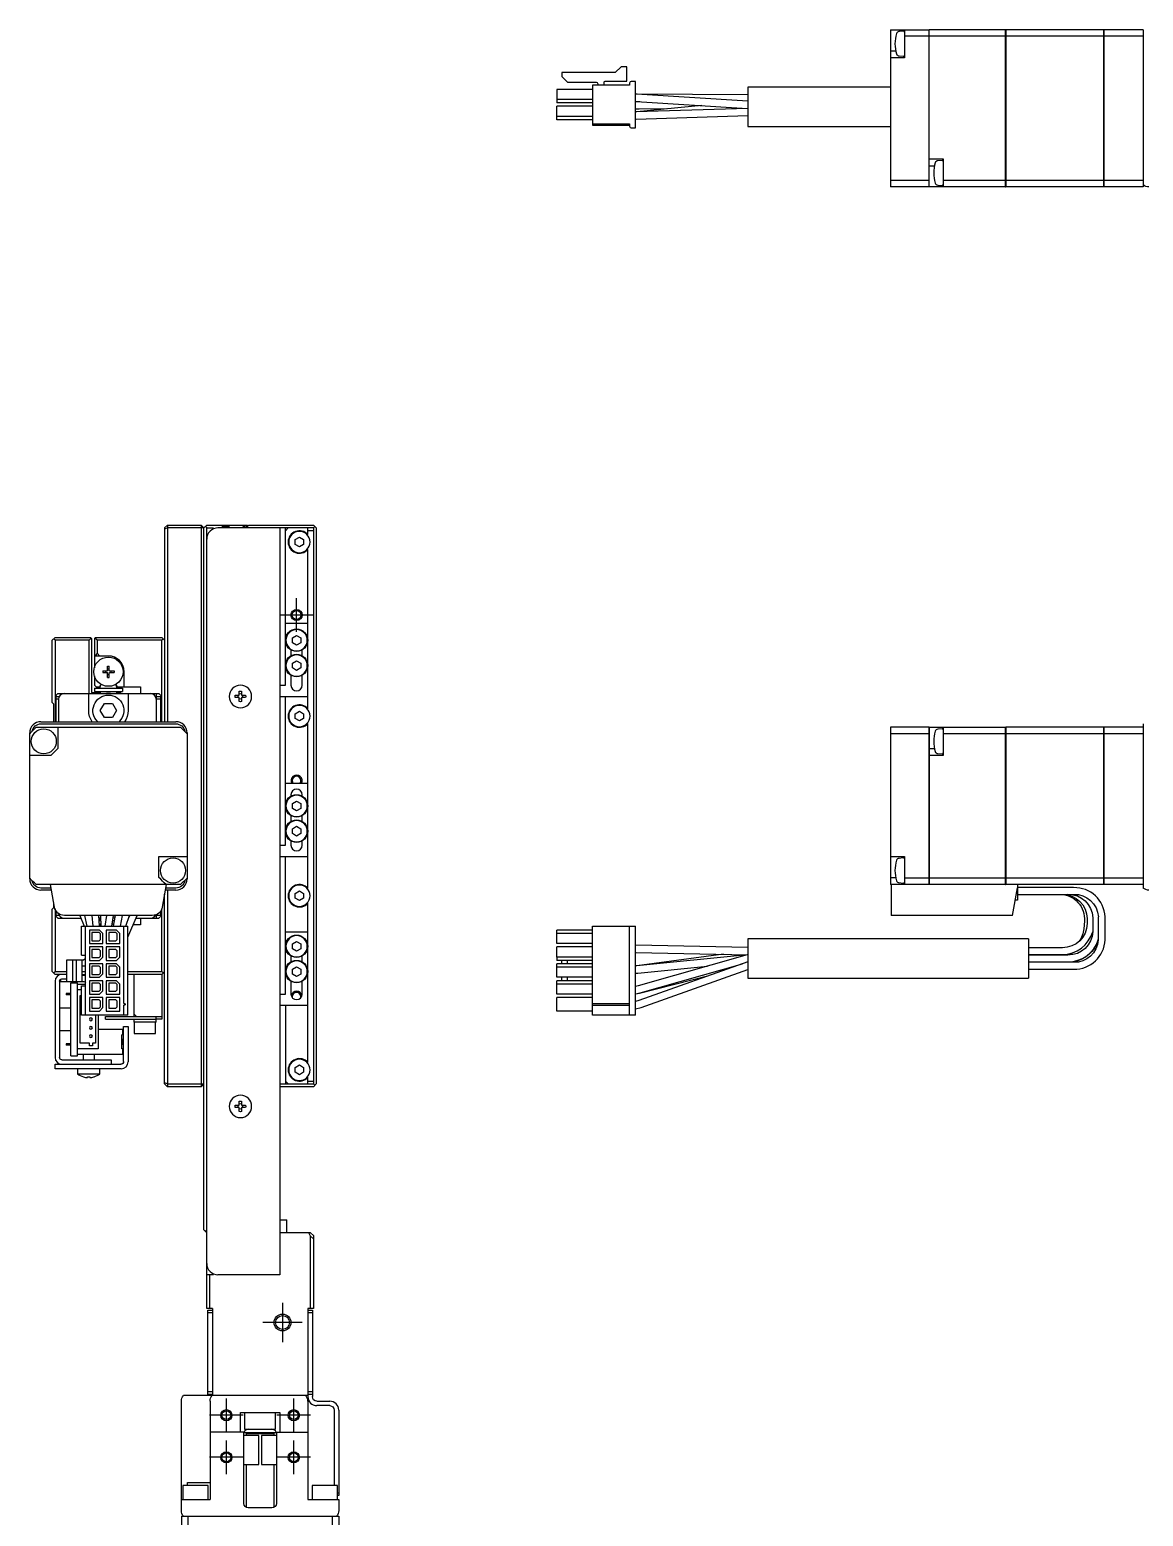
# Model space of a CAD drawing. Extents: x 0 to 784, y -8 to 463.
# Drawn here: x 0 to 198.2, y 198.2 to 462.9 of the extents above; entities that cross this region are included whole.
import ezdxf

# ---------------------------------------------------------------- set-up
doc = ezdxf.new("R2010")
doc.units = 0
doc.header["$LTSCALE"] = 0.5
doc.linetypes.add('CENTER', pattern=[50.8, 31.75, -6.35, 6.35, -6.35])
for name, color, linetype in [('MSM_CENTER', 1, 'CENTER'), ('MSM_CONTINUOUS', 7, 'CONTINUOUS'), ('MSM_NARROW', 5, 'CONTINUOUS')]:
    doc.layers.add(name, color=color, linetype=linetype)

msp = doc.modelspace()

# ---------------------------------------------------------------- linework, layer by layer
at = {"layer": 'MSM_CENTER'}
for p, q in [((47.5, 355.7), (47.5, 361.7)), ((50.5, 358.7), (44.5, 358.7)), ((45, 236.2), (45, 229.2)), ((48.5, 232.7), (41.5, 232.7)), ((35, 213.2), (35, 219.2)), ((47, 213.2), (47, 219.2)), ((38, 216.2), (32, 216.2)), ((50, 216.2), (44, 216.2)), ((35, 205.7), (35, 211.7)), ((47, 205.7), (47, 211.7)), ((38, 208.7), (32, 208.7)), ((50, 208.7), (44, 208.7))]:
    msp.add_line(p, q, dxfattribs=at)
at = {"layer": 'MSM_CONTINUOUS'}
for p, q in [((153.2, 462.93), (153.2, 434.93)), ((153.2, 462.93), (160.09, 462.93)), ((155.49, 462.66), (154.72, 462.59)), ((155.7, 462.93), (155.7, 457.93)), ((160.09, 461.78), (155.7, 461.78)), ((160.09, 434.93), (160.09, 462.93)), ((160.1, 462.92), (160.09, 462.92)), ((160.1, 461.77), (160.09, 461.77)), ((173.7, 462.93), (160.1, 462.93)), ((160.1, 434.93), (160.1, 462.93)), ((173.7, 461.78), (160.1, 461.78)), ((173.7, 434.93), (173.7, 462.93)), ((173.7, 462.92), (173.71, 462.92)), ((173.7, 461.77), (173.71, 461.77)), ((173.71, 462.93), (173.71, 434.93)), ((191.2, 462.93), (173.71, 462.93)), ((191.2, 461.78), (173.71, 461.78)), ((191.2, 434.93), (191.2, 462.93)), ((191.2, 462.92), (191.21, 462.92)), ((191.2, 461.77), (191.21, 461.77)), ((191.21, 462.93), (191.21, 434.93)), ((198.2, 462.93), (191.21, 462.93)), ((198.2, 461.78), (191.21, 461.78)), ((198.2, 462.93), (198.2, 434.93)), ((153.2, 459.18), (154.14, 459.18)), ((154.72, 458.27), (155.49, 458.2)), ((105.25, 456.31), (104.23, 455.29)), ((106.25, 456.31), (105.25, 456.31)), ((106.25, 453.78), (106.25, 456.31)), ((155.7, 457.93), (153.2, 457.93)), ((94.69, 455.29), (94.69, 454.59)), ((104.23, 455.29), (94.69, 455.29)), ((94.69, 454.59), (95.69, 453.59)), ((95.69, 453.59), (100.82, 453.59)), ((106.78, 453.03), (100.15, 453.03)), ((100.15, 453.03), (100.15, 445.92)), ((101.1, 453.31), (101.1, 453.03)), ((102.25, 453.03), (102.25, 453.63)), ((102.4, 453.78), (106.25, 453.78)), ((106.78, 453.44), (106.78, 453.03)), ((107.8, 453.74), (107.08, 453.74)), ((107.8, 445.46), (107.8, 453.74)), ((127.8, 452.7), (127.8, 445.7)), ((153.2, 452.7), (127.8, 452.7)), ((93.8, 452.3), (93.8, 449.9)), ((100.15, 452.3), (93.8, 452.3)), ((100.15, 450.5), (93.8, 450.5)), ((108.13, 451.48), (107.8, 451.48)), ((108, 451.47), (107.8, 451.48)), ((107.8, 450.18), (107.92, 450.17)), ((107.8, 450.17), (108.58, 450.13)), ((107.92, 450.17), (127.78, 448.93)), ((127.8, 450.23), (108, 451.47)), ((127.8, 451.33), (108.13, 451.48)), ((100.15, 449.9), (93.8, 449.9)), ((100.15, 449.3), (93.8, 449.3)), ((93.8, 446.9), (93.8, 449.3)), ((100.15, 447.5), (93.8, 447.5)), ((108.47, 448.79), (107.8, 448.78)), ((108.08, 448.31), (107.8, 448.29)), ((107.87, 448.29), (107.8, 448.28)), ((127.8, 448.93), (107.87, 448.29)), ((107.92, 446.99), (127.8, 447.63)), ((119.65, 449.44), (108.08, 448.31)), ((113.32, 448.82), (108.47, 448.79)), ((100.15, 446.9), (93.8, 446.9)), ((100.15, 446.17), (106.78, 446.17)), ((100.15, 445.92), (106.78, 445.92)), ((106.78, 446.17), (106.78, 445.76)), ((107.08, 445.46), (107.8, 445.46)), ((107.8, 446.98), (107.92, 446.99)), ((127.8, 445.7), (153.2, 445.7)), ((160.1, 439.93), (162.6, 439.93)), ((162.38, 439.66), (161.61, 439.59)), ((162.6, 439.93), (162.6, 434.93)), ((160.1, 438.68), (161.03, 438.68)), ((160.09, 436.09), (153.2, 436.09)), ((160.09, 434.93), (153.2, 434.93)), ((160.1, 436.1), (160.09, 436.1)), ((160.1, 434.94), (160.09, 434.94)), ((173.7, 434.93), (160.1, 434.93)), ((161.61, 435.27), (162.38, 435.2)), ((173.7, 436.09), (162.6, 436.09)), ((173.7, 436.1), (173.71, 436.1)), ((173.7, 434.94), (173.71, 434.94)), ((191.2, 436.09), (173.71, 436.09)), ((191.2, 434.93), (173.71, 434.93)), ((191.2, 436.1), (191.21, 436.1)), ((191.2, 434.94), (191.21, 434.94)), ((198.2, 436.09), (191.21, 436.09)), ((198.2, 434.93), (191.21, 434.93)), ((24.5, 374.7), (24, 374.2)), ((24.5, 374.2), (24, 373.99)), ((24, 374.2), (24, 339.7)), ((24.5, 374.7), (24.5, 339.7)), ((24.5, 374.7), (30.5, 374.7)), ((31, 374.2), (24.5, 374.2)), ((30.5, 374.7), (30.5, 274.7)), ((30.5, 374.7), (31, 374.2)), ((31.5, 374.7), (31, 374.2)), ((31, 249.2), (31, 374.2)), ((31.5, 374.2), (31.25, 374.45)), ((31.5, 374.7), (38.7, 374.7)), ((31.5, 235.2), (31.5, 374.2)), ((31.5, 374.2), (32.7, 374.2)), ((50.5, 374.2), (33.5, 374.2)), ((34.3, 374.2), (34.3, 374.5)), ((34.3, 374.5), (35.5, 374.5)), ((35.5, 374.2), (35.5, 374.5)), ((38, 374.4), (37.8, 374.2)), ((38, 374.7), (38, 374.2)), ((38.2, 374.2), (38.2, 374.7)), ((38.4, 374.3), (38.4, 374.2)), ((38.5, 374.2), (39, 374.7)), ((38.7, 374.2), (38.6, 374.3)), ((38.7, 374.7), (38.8, 374.6)), ((38.7, 374.6), (38.9, 374.6)), ((39, 374.7), (50.5, 374.7)), ((44.5, 374.2), (44.5, 241.2)), ((45.5, 346.2), (45.5, 374.2)), ((45.5, 373.7), (46, 374.2)), ((49.5, 373.02), (49.5, 374.2)), ((50.5, 373.7), (49.5, 373.7)), ((50.5, 374.7), (51, 374.2)), ((50.75, 374.45), (50.5, 374.2)), ((50.5, 374.2), (50.5, 275.2)), ((51, 374.2), (51, 275.2)), ((47.25, 372.13), (48, 372.57)), ((47.25, 371.27), (47.25, 372.13)), ((48, 370.83), (47.25, 371.27)), ((48, 372.57), (48.75, 372.13)), ((48.75, 371.27), (48, 370.83)), ((48.75, 372.13), (48.75, 371.27)), ((49.5, 342.02), (49.5, 370.38)), ((49.5, 357.2), (45.5, 357.2)), ((46.75, 354.63), (47.5, 355.07)), ((47.5, 355.07), (48.25, 354.63)), ((4, 354.2), (4.5, 354.7)), ((4, 343.1), (4, 354.2)), ((4.5, 354.2), (4.25, 354.45)), ((4.5, 354.7), (10.8, 354.7)), ((4.5, 354.2), (4.5, 339.7)), ((10.6, 354.2), (4.5, 354.2)), ((10.6, 354.2), (10.95, 354.55)), ((10.6, 344.7), (10.6, 354.2)), ((10.8, 354.7), (10.95, 354.55)), ((10.95, 354.55), (11, 354.5)), ((11, 354.5), (11, 344.9)), ((11.6, 354.6), (11.5, 354.5)), ((11.5, 354.5), (11.5, 349.31)), ((11.6, 354.6), (11.7, 354.7)), ((12, 354.2), (11.6, 354.6)), ((11.7, 354.7), (23.5, 354.7)), ((12, 354.2), (12, 351.9)), ((23.5, 354.2), (12, 354.2)), ((23.5, 354.7), (24, 354.2)), ((23.75, 354.45), (23.5, 354.2)), ((23.5, 339.7), (23.5, 354.2)), ((46.5, 352.47), (46.5, 351.43)), ((46.75, 353.77), (46.75, 354.63)), ((47.5, 353.33), (46.75, 353.77)), ((48.25, 353.77), (47.5, 353.33)), ((48.25, 354.63), (48.25, 353.77)), ((48.5, 351.43), (48.5, 352.47)), ((14, 351.4), (11.5, 351.4)), ((12, 351.9), (11.65, 351.4)), ((12.5, 351.4), (12, 351.9)), ((13.86, 349.6), (14.15, 349.6)), ((13.86, 348.8), (13.86, 349.6)), ((14.15, 348.8), (14.15, 349.6)), ((46.75, 350.13), (47.5, 350.57)), ((46.75, 349.27), (46.75, 350.13)), ((47.5, 350.57), (48.25, 350.13)), ((48.25, 350.13), (48.25, 349.27)), ((11.5, 347.89), (11.5, 346.2)), ((13, 348.74), (13.8, 348.74)), ((13, 348.74), (13, 348.45)), ((13, 348.45), (13.8, 348.45)), ((13.53, 348.45), (13.53, 348.74)), ((14.15, 349.07), (13.86, 349.07)), ((13.86, 347.6), (13.86, 348.39)), ((13.86, 348.13), (14.15, 348.13)), ((13.86, 347.6), (14.15, 347.6)), ((14.15, 347.6), (14.15, 348.39)), ((14.21, 348.74), (15, 348.74)), ((14.21, 348.45), (15, 348.45)), ((14.47, 348.45), (14.47, 348.74)), ((15, 348.74), (15, 348.45)), ((16.8, 345.9), (16.8, 348.6)), ((46.5, 347.97), (46.5, 346.2)), ((47.5, 348.83), (46.75, 349.27)), ((48.25, 349.27), (47.5, 348.83)), ((48.5, 346.2), (48.5, 347.97)), ((5, 344.7), (4.5, 344.2)), ((4.7, 344.2), (5.23, 344.2)), ((4.7, 339.7), (4.7, 344.2)), ((5, 344.7), (23, 344.7)), ((5.5, 344.7), (5.5, 344.5)), ((10.5, 341.7), (10.5, 344.7)), ((11, 344.9), (12.46, 344.9)), ((11.1, 344.9), (11.1, 344.7)), ((11.5, 346.2), (11.8, 345.9)), ((11.5, 345.7), (11.5, 345.1)), ((11.5, 345.7), (16.5, 345.7)), ((11.5, 345.1), (16.5, 345.1)), ((11.8, 345.9), (12.46, 345.9)), ((12.46, 345.9), (12.54, 346.04)), ((12.46, 344.9), (12.57, 344.7)), ((15.33, 346.28), (15.54, 345.9)), ((15.46, 344.76), (15.54, 344.9)), ((15.54, 345.9), (19.7, 345.9)), ((16, 344.9), (15.54, 344.9)), ((16, 344.7), (16, 344.9)), ((16.2, 344.7), (16, 344.9)), ((16.5, 345.7), (16.5, 345.1)), ((17.5, 344.7), (17.5, 341.7)), ((19.7, 345.9), (19.7, 344.7)), ((22.5, 344.7), (22.5, 343.7)), ((22.5, 344.2), (23.3, 344.2)), ((23.5, 344.2), (23, 344.7)), ((23.3, 344.2), (23.3, 339.7)), ((36.57, 344.4), (37.3, 344.4)), ((37.3, 344.4), (37.3, 345.13)), ((37.7, 345.13), (37.7, 344.4)), ((37.7, 344.4), (38.43, 344.4)), ((44.5, 346.2), (45.5, 346.2)), ((44.5, 344.2), (49.5, 344.2)), ((45.5, 317.7), (45.5, 344.2)), ((4, 343.1), (4.3, 342.8)), ((4.3, 339.7), (4.3, 342.8)), ((5.1, 343.7), (4.7, 343.7)), ((5.1, 343.7), (5.1, 339.7)), ((12.56, 341.7), (13.28, 342.95)), ((13.28, 340.45), (12.56, 341.7)), ((13.28, 342.95), (14.72, 342.95)), ((14.72, 342.95), (15.44, 341.7)), ((15.44, 341.7), (14.72, 340.45)), ((23.3, 343.7), (22.5, 343.7)), ((22.5, 343.7), (22.5, 339.7)), ((37.3, 344), (36.57, 344)), ((37.3, 343.27), (37.3, 344)), ((38.43, 344), (37.7, 344)), ((37.7, 344), (37.7, 343.27)), ((47.25, 341.13), (48, 341.57)), ((48, 341.57), (48.75, 341.13)), ((2, 339.7), (26, 339.7)), ((2, 339.32), (26, 339.32)), ((14.72, 340.45), (13.28, 340.45)), ((47.25, 340.27), (47.25, 341.13)), ((48, 339.83), (47.25, 340.27)), ((48.75, 340.27), (48, 339.83)), ((48.75, 341.13), (48.75, 340.27)), ((49.5, 310.02), (49.5, 339.38)), ((198.2, 339.32), (198.2, 310.08)), ((0, 311.7), (0, 337.7)), ((1.15, 338.7), (26.85, 338.7)), ((5, 338.7), (5, 334.95)), ((28, 337.7), (28, 311.7)), ((160.09, 338.7), (153.2, 338.7)), ((153.2, 338.7), (153.2, 310.7)), ((160.09, 337.54), (153.2, 337.54)), ((160.09, 310.7), (160.09, 338.7)), ((160.1, 338.69), (160.09, 338.69)), ((160.1, 337.53), (160.09, 337.53)), ((160.1, 338.7), (160.1, 310.7)), ((160.1, 338.7), (173.7, 338.7)), ((162.38, 338.43), (161.61, 338.36)), ((162.6, 338.7), (162.6, 333.7)), ((173.7, 337.54), (162.6, 337.54)), ((173.7, 310.7), (173.7, 338.7)), ((173.7, 338.69), (173.71, 338.69)), ((173.7, 337.53), (173.71, 337.53)), ((173.71, 338.7), (173.71, 310.7)), ((191.2, 338.7), (173.71, 338.7)), ((191.2, 337.54), (173.71, 337.54)), ((191.2, 310.7), (191.2, 338.7)), ((191.2, 338.69), (191.21, 338.69)), ((191.2, 337.53), (191.21, 337.53)), ((191.21, 338.7), (191.21, 310.7)), ((198.2, 338.7), (191.21, 338.7)), ((198.2, 337.54), (191.21, 337.54)), ((3.75, 333.7), (0, 333.7)), ((160.1, 334.95), (161.03, 334.95)), ((162.6, 333.7), (160.1, 333.7)), ((161.61, 334.04), (162.38, 333.97)), ((49.5, 328.7), (45.5, 328.7)), ((46.5, 326.7), (46.5, 326.43)), ((48.5, 326.43), (48.5, 326.7)), ((46.75, 325.13), (47.5, 325.57)), ((46.75, 324.27), (46.75, 325.13)), ((47.5, 323.83), (46.75, 324.27)), ((47.5, 325.57), (48.25, 325.13)), ((48.25, 324.27), (47.5, 323.83)), ((48.25, 325.13), (48.25, 324.27)), ((46.5, 322.97), (46.5, 321.93)), ((46.75, 320.63), (47.5, 321.07)), ((46.75, 319.77), (46.75, 320.63)), ((47.5, 321.07), (48.25, 320.63)), ((48.25, 320.63), (48.25, 319.77)), ((48.5, 321.93), (48.5, 322.97)), ((44.5, 317.7), (45.5, 317.7)), ((46.5, 318.47), (46.5, 317.7)), ((47.5, 319.33), (46.75, 319.77)), ((48.25, 319.77), (47.5, 319.33)), ((48.5, 317.7), (48.5, 318.47)), ((23, 315.7), (28, 315.7)), ((23, 311.95), (23, 315.7)), ((44.5, 315.7), (49.5, 315.7)), ((45.5, 291.2), (45.5, 315.7)), ((153.2, 315.7), (155.7, 315.7)), ((155.49, 315.43), (154.72, 315.36)), ((155.7, 315.7), (155.7, 310.7)), ((26.85, 310.7), (1.15, 310.7)), ((3.81, 310.08), (2, 310.08)), ((4.41, 306.69), (3.7, 310.7)), ((24.3, 310.7), (23.59, 306.69)), ((26, 310.08), (24.19, 310.08)), ((153.2, 311.95), (154.14, 311.95)), ((191.2, 310.7), (153.2, 310.7)), ((153.3, 310.7), (153.3, 305.2)), ((154.72, 311.04), (155.49, 310.97)), ((160.09, 311.85), (155.7, 311.85)), ((160.1, 311.86), (160.09, 311.86)), ((160.1, 310.71), (160.09, 310.71)), ((173.7, 311.85), (160.1, 311.85)), ((173.7, 311.86), (173.71, 311.86)), ((173.7, 310.71), (173.71, 310.71)), ((191.2, 311.85), (173.71, 311.85)), ((174.94, 305.2), (175.8, 310.1)), ((175.8, 310.7), (175.8, 307.9)), ((185.8, 310.15), (175.8, 310.15)), ((191.2, 311.86), (191.21, 311.86)), ((191.2, 310.71), (191.21, 310.71)), ((198.2, 311.85), (191.21, 311.85)), ((198.2, 310.7), (191.21, 310.7)), ((3.88, 309.7), (2, 309.7)), ((4.3, 306.6), (4.3, 307.3)), ((24, 275.2), (24, 309)), ((26, 309.7), (24.12, 309.7)), ((24.5, 309.7), (24.5, 274.7)), ((47.25, 309.13), (48, 309.57)), ((47.25, 308.27), (47.25, 309.13)), ((48, 307.83), (47.25, 308.27)), ((48, 309.57), (48.75, 309.13)), ((48.75, 308.27), (48, 307.83)), ((48.75, 309.13), (48.75, 308.27)), ((49.5, 279.02), (49.5, 307.38)), ((175.8, 307.9), (175.41, 307.9)), ((175.8, 308.95), (185.8, 308.95)), ((183.32, 308.95), (183.56, 308.94)), ((4.3, 306.6), (4, 306.3)), ((4, 295.2), (4, 306.3)), ((4.5, 306.35), (4.5, 295.2)), ((4.5, 305.2), (5, 304.7)), ((4.7, 305.2), (4.7, 305.98)), ((4.7, 305.7), (4.94, 305.7)), ((5.23, 305.2), (4.7, 305.2)), ((5, 304.7), (9.11, 304.7)), ((5.5, 304.9), (5.5, 304.7)), ((21.82, 305.2), (6.18, 305.2)), ((8.9, 305.2), (9.7, 303.3)), ((10.25, 303.3), (9.83, 305.2)), ((11.06, 305.2), (11.22, 303.3)), ((12.43, 303.3), (12.27, 305.2)), ((12.6, 304.7), (12.31, 304.7)), ((12.46, 304.5), (12.33, 304.5)), ((12.57, 304.7), (12.46, 304.5)), ((12.59, 305.2), (12.63, 303.3)), ((13.66, 305.2), (13.39, 303.3)), ((14.6, 303.3), (14.88, 305.2)), ((15.16, 304.7), (14.8, 304.7)), ((14.89, 303.3), (15.26, 305.2)), ((16.48, 305.2), (16.11, 303.3)), ((17.12, 303.3), (17.73, 305.2)), ((17.47, 301.35), (19.1, 305.2)), ((17.79, 305.18), (17.53, 304.57)), ((17.57, 304.7), (17.59, 304.7)), ((18.89, 304.7), (23, 304.7)), ((19.7, 304.7), (19.7, 303.5)), ((22.5, 305.33), (22.5, 304.7)), ((23.3, 305.2), (22.5, 305.2)), ((23, 304.7), (23.5, 305.2)), ((23.06, 305.7), (23.3, 305.7)), ((23.3, 305.98), (23.3, 305.2)), ((23.5, 295.2), (23.5, 306.35)), ((174.94, 305.2), (153.3, 305.2)), ((188.2, 304.64), (188.2, 303.76)), ((189.2, 304.79), (189.2, 302.31)), ((190.2, 304.95), (190.2, 300.85)), ((191.4, 300.85), (191.4, 304.95)), ((9.19, 298.11), (9.19, 303.3)), ((9.19, 303.3), (17.47, 303.3)), ((9.9, 287.45), (9.9, 303.3)), ((10.63, 302.58), (10.63, 300.18)), ((12.43, 302.58), (10.63, 302.58)), ((12.33, 302.16), (11.08, 302.16)), ((11.08, 302.16), (11.08, 300.69)), ((12.58, 301.91), (12.33, 302.16)), ((12.34, 304.3), (12.61, 304.3)), ((12.39, 303.7), (12.62, 303.7)), ((12.41, 303.5), (12.46, 303.5)), ((12.43, 302.58), (13.03, 301.98)), ((12.54, 303.36), (12.46, 303.5)), ((12.58, 300.94), (12.58, 301.91)), ((13.03, 300.18), (13.03, 301.98)), ((13.63, 302.58), (13.63, 300.18)), ((15.43, 302.58), (13.63, 302.58)), ((15.33, 302.16), (14.08, 302.16)), ((14.08, 302.16), (14.08, 300.69)), ((14.66, 303.7), (14.97, 303.7)), ((14.75, 304.3), (15.08, 304.3)), ((15.58, 301.91), (15.33, 302.16)), ((16.03, 301.98), (15.43, 302.58)), ((15.58, 300.94), (15.58, 301.91)), ((16.03, 300.18), (16.03, 301.98)), ((16.76, 289.53), (16.76, 303.3)), ((17.47, 287.45), (17.47, 303.3)), ((19.7, 303.5), (18.38, 303.5)), ((49.5, 302.2), (45.5, 302.2)), ((93.8, 301.98), (93.8, 302.58)), ((100.15, 302.58), (93.8, 302.58)), ((100.15, 301.98), (93.8, 301.98)), ((93.8, 300.18), (93.8, 301.98)), ((100.15, 287.45), (100.15, 303.3)), ((100.15, 303.3), (107.8, 303.3)), ((106.78, 287.45), (106.78, 303.3)), ((107.8, 287.45), (107.8, 303.3)), ((187.72, 304.18), (187.6, 302.8)), ((10.63, 300.18), (13.03, 300.18)), ((10.63, 299.58), (10.63, 297.18)), ((13.03, 299.58), (10.63, 299.58)), ((11.08, 300.69), (12.33, 300.69)), ((12.33, 299.16), (11.08, 299.16)), ((11.08, 299.16), (11.08, 297.69)), ((12.33, 300.69), (12.58, 300.94)), ((12.58, 298.91), (12.33, 299.16)), ((13.03, 297.78), (13.03, 299.58)), ((13.63, 300.18), (16.03, 300.18)), ((13.63, 299.58), (13.63, 297.18)), ((16.03, 299.58), (13.63, 299.58)), ((14.08, 300.69), (15.33, 300.69)), ((15.33, 299.16), (14.08, 299.16)), ((14.08, 299.16), (14.08, 297.69)), ((15.33, 300.69), (15.58, 300.94)), ((15.58, 298.91), (15.33, 299.16)), ((16.03, 297.78), (16.03, 299.58)), ((46.75, 300.13), (47.5, 300.57)), ((46.75, 299.27), (46.75, 300.13)), ((47.5, 298.83), (46.75, 299.27)), ((47.5, 300.57), (48.25, 300.13)), ((48.25, 299.27), (47.5, 298.83)), ((48.25, 300.13), (48.25, 299.27)), ((100.15, 300.18), (93.8, 300.18)), ((93.8, 297.78), (93.8, 299.58)), ((100.15, 299.58), (93.8, 299.58)), ((107.91, 299.9), (107.8, 299.9)), ((127.8, 299.5), (107.91, 299.9)), ((127.8, 301.05), (127.8, 294.05)), ((177.8, 301.05), (127.8, 301.05)), ((177.8, 301.05), (177.8, 294.05)), ((183.8, 299.45), (177.8, 299.45)), ((190.19, 300.85), (190.2, 300.89)), ((6.62, 293.45), (6.62, 297.31)), ((6.62, 297.31), (9.65, 297.31)), ((7.64, 293.45), (7.64, 297.31)), ((8.34, 293.45), (8.34, 297.31)), ((9.19, 298.11), (9.9, 298.11)), ((9.34, 293.45), (9.34, 297.31)), ((10.63, 297.18), (12.43, 297.18)), ((10.63, 296.58), (10.63, 294.18)), ((13.03, 296.58), (10.63, 296.58)), ((11.08, 297.69), (12.33, 297.69)), ((12.33, 297.69), (12.58, 297.94)), ((12.43, 297.18), (13.03, 297.78)), ((12.58, 297.94), (12.58, 298.91)), ((13.03, 294.78), (13.03, 296.58)), ((13.63, 297.18), (15.43, 297.18)), ((13.63, 296.58), (13.63, 294.18)), ((15.43, 296.58), (13.63, 296.58)), ((14.08, 297.69), (15.33, 297.69)), ((15.33, 297.69), (15.58, 297.94)), ((16.03, 297.78), (15.43, 297.18)), ((16.03, 295.98), (15.43, 296.58)), ((15.58, 297.94), (15.58, 298.91)), ((46.5, 297.97), (46.5, 296.93)), ((48.5, 296.93), (48.5, 297.97)), ((93.8, 297.78), (93.8, 297.18)), ((100.15, 297.78), (93.8, 297.78)), ((100.15, 297.18), (93.8, 297.18)), ((100.15, 296.58), (93.8, 296.58)), ((93.8, 295.98), (93.8, 296.58)), ((94.69, 296.58), (94.69, 297.18)), ((95.69, 296.58), (95.69, 297.18)), ((107.8, 298.6), (107.88, 298.6)), ((107.8, 298.6), (107.95, 298.6)), ((107.88, 298.6), (127.8, 298.2)), ((123.5, 298.29), (108.04, 296.24)), ((127.68, 298.19), (108.08, 296.23)), ((127.71, 298.2), (108.29, 292.67)), ((127.8, 296.94), (108.4, 290.05)), ((108.65, 291.42), (126.86, 296.61)), ((177.8, 298.25), (184.8, 298.25)), ((184.8, 298.15), (177.8, 298.15)), ((177.8, 296.95), (184.8, 296.95)), ((185.8, 296.85), (177.8, 296.85)), ((185.51, 298.3), (184.3, 298.15)), ((184.8, 298.25), (185.51, 298.3)), ((185.51, 298.3), (185.54, 298.31)), ((185.54, 298.31), (185.51, 298.3)), ((4.5, 294.7), (4, 295.2)), ((4.25, 294.95), (4.5, 295.2)), ((4.5, 295.2), (6.62, 295.2)), ((6.62, 294.7), (4.5, 294.7)), ((5.7, 293.9), (6.62, 293.9)), ((9.34, 296.2), (9.9, 296.2)), ((9.34, 295.2), (9.9, 295.2)), ((9.34, 294.7), (9.9, 294.7)), ((9.34, 294.55), (9.9, 294.55)), ((10.63, 294.18), (12.43, 294.18)), ((12.33, 296.16), (11.08, 296.16)), ((11.08, 296.16), (11.08, 294.69)), ((11.08, 294.69), (12.33, 294.69)), ((12.58, 295.91), (12.33, 296.16)), ((12.33, 294.69), (12.58, 294.94)), ((12.43, 294.18), (13.03, 294.78)), ((12.58, 294.94), (12.58, 295.91)), ((13.63, 294.18), (16.03, 294.18)), ((15.33, 296.16), (14.08, 296.16)), ((14.08, 296.16), (14.08, 294.69)), ((14.08, 294.69), (15.33, 294.69)), ((15.58, 295.91), (15.33, 296.16)), ((15.33, 294.69), (15.58, 294.94)), ((15.58, 294.94), (15.58, 295.91)), ((16.03, 294.18), (16.03, 295.98)), ((17.47, 295.2), (23.5, 295.2)), ((23.5, 294.7), (17.47, 294.7)), ((18.5, 294.7), (18.5, 287.2)), ((24, 295.2), (23.5, 294.7)), ((23.5, 295.2), (23.75, 294.95)), ((23.5, 294.7), (23.5, 286.7)), ((46.75, 295.63), (47.5, 296.07)), ((46.75, 294.77), (46.75, 295.63)), ((47.5, 294.33), (46.75, 294.77)), ((47.5, 296.07), (48.25, 295.63)), ((48.25, 294.77), (47.5, 294.33)), ((48.25, 295.63), (48.25, 294.77)), ((100.15, 295.98), (93.8, 295.98)), ((93.8, 294.18), (93.8, 295.98)), ((100.15, 294.18), (93.8, 294.18)), ((94.69, 293.58), (94.69, 294.18)), ((95.69, 293.58), (95.69, 294.18)), ((108.08, 296.23), (107.8, 296.21)), ((107.8, 294.91), (108.21, 294.94)), ((108.21, 294.94), (120.62, 296.18)), ((108.56, 291.37), (120.87, 294.48)), ((108.83, 288.83), (127.8, 295.56)), ((127.8, 294.05), (177.8, 294.05)), ((177.8, 295.65), (185.8, 295.65)), ((4.5, 293.5), (4.5, 279.9)), ((5.3, 293.5), (5.3, 279.9)), ((5.5, 293.85), (5.5, 293.4)), ((9.5, 293.4), (5.5, 293.4)), ((7.3, 291.32), (6.5, 291.32)), ((6.5, 291.32), (6.5, 291.07)), ((6.62, 293.45), (9.65, 293.45)), ((7.3, 280.2), (7.3, 293.2)), ((7.3, 293.2), (8.5, 293.2)), ((8.5, 280.2), (8.5, 293.2)), ((8.5, 292.95), (9.9, 292.95)), ((9.19, 291.95), (8.5, 291.95)), ((9.19, 287.45), (9.19, 292.65)), ((9.19, 292.65), (9.9, 292.65)), ((9.5, 293.4), (9.5, 293.45)), ((10.63, 293.58), (10.63, 291.18)), ((13.03, 293.58), (10.63, 293.58)), ((12.33, 293.16), (11.08, 293.16)), ((11.08, 293.16), (11.08, 291.69)), ((11.08, 291.69), (12.33, 291.69)), ((12.58, 292.91), (12.33, 293.16)), ((12.33, 291.69), (12.58, 291.94)), ((12.43, 291.18), (13.03, 291.78)), ((12.58, 291.94), (12.58, 292.91)), ((13.03, 291.78), (13.03, 293.58)), ((13.63, 293.58), (13.63, 291.18)), ((15.43, 293.58), (13.63, 293.58)), ((15.33, 293.16), (14.08, 293.16)), ((14.08, 293.16), (14.08, 291.69)), ((14.08, 291.69), (15.33, 291.69)), ((15.58, 292.91), (15.33, 293.16)), ((15.33, 291.69), (15.58, 291.94)), ((16.03, 292.98), (15.43, 293.58)), ((15.58, 291.94), (15.58, 292.91)), ((16.03, 291.18), (16.03, 292.98)), ((46.5, 293.47), (46.5, 291.2)), ((48.5, 291.2), (48.5, 293.47)), ((100.15, 293.58), (93.8, 293.58)), ((93.8, 292.98), (93.8, 293.58)), ((100.15, 292.98), (93.8, 292.98)), ((93.8, 291.18), (93.8, 292.98)), ((108.29, 292.67), (107.8, 292.56)), ((107.8, 291.24), (108.65, 291.42)), ((107.8, 291.23), (108.56, 291.37)), ((7.3, 288.7), (5.3, 288.7)), ((7.3, 291.07), (6.5, 291.07)), ((9, 290.95), (9.19, 290.95)), ((9, 282.45), (9, 290.95)), ((10.63, 291.18), (12.43, 291.18)), ((10.63, 290.58), (10.63, 288.18)), ((13.03, 290.58), (10.63, 290.58)), ((12.33, 290.16), (11.08, 290.16)), ((11.08, 290.16), (11.08, 288.69)), ((11.08, 288.69), (12.33, 288.69)), ((12.58, 289.91), (12.33, 290.16)), ((12.33, 288.69), (12.58, 288.94)), ((12.43, 288.18), (13.03, 288.78)), ((12.58, 288.94), (12.58, 289.91)), ((13.03, 288.78), (13.03, 290.58)), ((13.63, 291.18), (16.03, 291.18)), ((13.63, 290.58), (13.63, 288.18)), ((16.03, 290.58), (13.63, 290.58)), ((15.33, 290.16), (14.08, 290.16)), ((14.08, 290.16), (14.08, 288.69)), ((14.08, 288.69), (15.33, 288.69)), ((15.58, 289.91), (15.33, 290.16)), ((15.33, 288.69), (15.58, 288.94)), ((15.58, 288.94), (15.58, 289.91)), ((16.03, 288.18), (16.03, 290.58)), ((16.76, 289.53), (16.86, 289.53)), ((16.86, 289.23), (16.76, 289.23)), ((16.76, 287.45), (16.76, 289.23)), ((44.5, 291.2), (45.5, 291.2)), ((44.5, 289.2), (49.5, 289.2)), ((45.5, 289.2), (45.5, 275.2)), ((100.15, 291.18), (93.8, 291.18)), ((93.8, 288.18), (93.8, 290.58)), ((100.15, 290.58), (93.8, 290.58)), ((100.15, 289.53), (106.78, 289.53)), ((100.15, 289.23), (106.78, 289.23)), ((108.4, 290.05), (107.8, 289.89)), ((108.4, 290.05), (107.8, 289.89)), ((107.8, 288.57), (108.83, 288.83)), ((17.47, 287.45), (9.19, 287.45)), ((10.63, 288.18), (12.43, 288.18)), ((11.7, 287.45), (11.7, 282.45)), ((12.2, 287.45), (12.2, 281.45)), ((13.5, 287.2), (18.5, 287.2)), ((13.5, 286.7), (13.5, 287.2)), ((13.5, 286.7), (22.5, 286.7)), ((13.63, 288.18), (16.03, 288.18)), ((19, 287.2), (18.5, 287.7)), ((18.5, 287.2), (23.5, 287.2)), ((18.5, 286.7), (18.5, 286.2)), ((22.5, 286.2), (18.5, 286.2)), ((18.6, 286.2), (18.6, 284.2)), ((22.4, 284.2), (22.4, 286.2)), ((22.5, 286.2), (22.5, 287.2)), ((23.5, 286.7), (22.5, 286.7)), ((100.15, 288.18), (93.8, 288.18)), ((107.8, 287.45), (100.15, 287.45)), ((5.3, 284.7), (7.3, 284.7)), ((12.2, 284.95), (16.5, 284.95)), ((16.5, 283.95), (16.4, 283.95)), ((16.4, 281.45), (16.4, 283.95)), ((16.5, 284.95), (16.5, 283.95)), ((16.7, 279.2), (16.7, 285.4)), ((16.7, 285.4), (17.5, 285.4)), ((17.5, 285.4), (17.5, 279.1)), ((18.6, 284.2), (22.4, 284.2)), ((7.3, 282.32), (6.5, 282.32)), ((6.5, 282.32), (6.5, 282.07)), ((7.3, 282.07), (6.5, 282.07)), ((12.2, 281.45), (8.5, 281.45)), ((10.65, 282.45), (9, 282.45)), ((10.65, 281.95), (10.65, 282.45)), ((11.15, 281.95), (10.65, 281.95)), ((11.15, 282.45), (11.15, 281.95)), ((11.7, 282.45), (11.15, 282.45)), ((16.4, 283.15), (16.5, 283.15)), ((16.4, 282.77), (16.5, 282.77)), ((16.4, 282.62), (16.5, 282.62)), ((16.4, 282.25), (16.5, 282.25)), ((16.5, 281.45), (16.4, 281.45)), ((16.5, 282.25), (16.5, 283.15)), ((16.5, 281.45), (16.5, 280.45)), ((4.5, 277.9), (4.5, 278.7)), ((4.5, 278.7), (16.2, 278.7)), ((5.7, 279.5), (14.5, 279.5)), ((7.3, 280.2), (8.5, 280.2)), ((16.5, 280.45), (8.5, 280.45)), ((9.5, 280.45), (9.5, 279.5)), ((11.5, 279.5), (11.5, 280.45)), ((14.5, 279.5), (14.5, 278.7)), ((47.25, 278.13), (48, 278.57)), ((47.25, 277.27), (47.25, 278.13)), ((48, 278.57), (48.75, 278.13)), ((48.75, 278.13), (48.75, 277.27)), ((16.3, 277.9), (4.5, 277.9)), ((8.5, 277.9), (8.5, 277)), ((8.5, 277), (12.5, 277)), ((9.55, 276.44), (9.57, 276.44)), ((10.3, 276.44), (10.7, 276.44)), ((10.3, 276.31), (10.3, 276.44)), ((10.7, 276.44), (10.7, 276.31)), ((11.43, 276.44), (11.45, 276.44)), ((12.5, 277), (12.5, 277.9)), ((24.5, 275.2), (24, 275.41)), ((46, 275.2), (45.5, 275.7)), ((48, 276.83), (47.25, 277.27)), ((48.75, 277.27), (48, 276.83)), ((49.5, 275.2), (49.5, 276.38)), ((49.5, 275.7), (50.5, 275.7)), ((24, 275.2), (24.5, 274.7)), ((24.5, 275.2), (31, 275.2)), ((30.5, 274.7), (24.5, 274.7)), ((31, 275.2), (30.5, 274.7)), ((44.5, 275.2), (50.5, 275.2)), ((50.5, 274.7), (44.5, 274.7)), ((50.5, 275.2), (50.75, 274.95)), ((51, 275.2), (50.5, 274.7)), ((36.57, 271.4), (37.3, 271.4)), ((37.3, 271), (36.57, 271)), ((37.3, 271.4), (37.3, 272.13)), ((37.3, 270.27), (37.3, 271)), ((37.7, 272.13), (37.7, 271.4)), ((37.7, 271.4), (38.43, 271.4)), ((38.43, 271), (37.7, 271)), ((37.7, 271), (37.7, 270.27)), ((31, 249.2), (31.25, 248.95)), ((31.25, 248.95), (31.5, 249.2)), ((31.5, 248.7), (31.25, 248.95)), ((44.5, 251), (45.75, 251)), ((45.75, 248.7), (45.75, 251)), ((50, 248.7), (44.5, 248.7)), ((50, 248.09), (49.69, 248.7)), ((50, 248.7), (50.5, 248.2)), ((50, 235.2), (50, 248.09)), ((50.5, 247.59), (50, 248.09)), ((50.5, 248.2), (50.5, 235.2)), ((32.7, 241.2), (31.5, 241.2)), ((32, 241.2), (32, 235.2)), ((44.5, 241.2), (33.5, 241.2)), ((32.5, 235.2), (31.5, 235.2)), ((31.7, 219.9), (31.7, 234.9)), ((31.7, 234.9), (32.5, 234.9)), ((32.5, 234.4), (31.7, 234.4)), ((32.5, 235.2), (32.5, 219.7)), ((49.5, 235.2), (49.5, 219.5)), ((50.5, 235.2), (49.5, 235.2)), ((49.5, 234.9), (50.3, 234.9)), ((50.3, 234.4), (49.5, 234.4)), ((50.3, 234.9), (50.3, 219.5)), ((31.7, 220.4), (32.5, 220.4)), ((32.5, 219.9), (31.7, 219.9)), ((49.5, 220.4), (50.3, 220.4)), ((50.3, 219.9), (49.5, 219.9)), ((27, 199.2), (27, 218.7)), ((32.48, 219.7), (27.38, 219.7)), ((32.1, 218.7), (32.1, 201.2)), ((49.5, 219.7), (32.5, 219.7)), ((49.5, 218.7), (49.5, 201.2)), ((51.1, 218.7), (53.4, 218.7)), ((53.4, 217.9), (51.1, 217.9)), ((54.2, 217.1), (54.2, 203.7)), ((55, 217.1), (55, 201.9)), ((37.5, 216.7), (44.5, 216.7)), ((37.5, 213.2), (37.5, 216.7)), ((38.25, 216.7), (38.25, 213.7)), ((43.75, 213.7), (43.75, 216.7)), ((44.5, 216.7), (44.5, 213.2)), ((38.13, 213.2), (32.1, 213.2)), ((38.1, 200.5), (38.1, 212.9)), ((40.75, 212.6), (38.1, 212.6)), ((38.12, 213.1), (43.88, 213.1)), ((38.13, 213.2), (38.13, 213.11)), ((38.13, 213.11), (38.16, 213.19)), ((38.25, 213.7), (43.75, 213.7)), ((38.7, 213.1), (38.5, 212.9)), ((43.5, 212.9), (38.5, 212.9)), ((38.5, 212.9), (38.5, 212.6)), ((40.75, 207.4), (40.75, 212.6)), ((41.25, 212.6), (41.25, 207.4)), ((43.9, 212.6), (41.25, 212.6)), ((43.5, 212.9), (43.3, 213.1)), ((43.5, 212.6), (43.5, 212.9)), ((43.85, 213.19), (43.87, 213.11)), ((43.87, 213.2), (43.87, 213.11)), ((43.87, 213.2), (49.5, 213.2)), ((43.9, 212.9), (43.9, 200.5)), ((38.1, 207.4), (40.75, 207.4)), ((38.5, 207.4), (38.5, 199.81)), ((41.25, 207.4), (43.9, 207.4)), ((43.5, 199.81), (43.5, 207.4)), ((28.05, 203.7), (28.05, 204.2)), ((28.05, 204.2), (32.1, 204.2)), ((27, 201.2), (32.1, 201.2)), ((31.75, 203.7), (27.25, 203.7)), ((27.25, 203.7), (27.25, 201.2)), ((31.75, 201.2), (31.75, 203.7)), ((49.5, 201.2), (55, 201.2)), ((54.75, 203.7), (50.25, 203.7)), ((50.25, 203.7), (50.25, 201.2)), ((54.75, 201.2), (54.75, 203.7)), ((54.75, 202.4), (55, 202.4)), ((55, 201.9), (54.75, 201.9)), ((55, 201.2), (55, 199.2)), ((43.1, 199.7), (38.9, 199.7)), ((27, 198.2), (27, 191.21)), ((27, 198.2), (55, 198.2)), ((28.15, 198.2), (28.15, 191.21)), ((53.85, 198.2), (53.85, 191.21)), ((55, 198.2), (55, 191.21))]:
    msp.add_line(p, q, dxfattribs=at)
at = {"layer": 'MSM_CONTINUOUS', "extrusion": (0, 0, -1)}
for centre, radius in [((-48, 371.7), 1.9), ((-47.5, 354.2), 1.9), ((-47.5, 349.7), 1.9), ((-37.5, 344.2), 2), ((-48, 340.7), 1.9), ((-47.5, 324.7), 1.9), ((-47.5, 320.2), 1.9), ((-48, 308.7), 1.9), ((-47.5, 299.7), 1.9), ((-47.5, 295.2), 1.9), ((-10.9, 286.7), 0.25), ((-10.9, 285.2), 0.25), ((-10.9, 283.7), 0.25), ((-48, 277.7), 1.9), ((-37.5, 271.2), 2)]:
    msp.add_circle(centre, radius, dxfattribs=at)
at = {"layer": 'MSM_CONTINUOUS'}
for centre, radius in [((47.5, 358.7), 0.783), ((47.5, 354.2), 2), ((14, 348.6), 2.6), ((47.5, 349.7), 2), ((2.5, 336.2), 2.23), ((47.5, 324.7), 2), ((47.5, 320.2), 2), ((25.5, 313.2), 2.23), ((47.5, 299.7), 2), ((47.5, 295.2), 2), ((45, 232.7), 1.23), ((35, 216.2), 0.783), ((47, 216.2), 0.783), ((35, 208.7), 0.783), ((47, 208.7), 0.783)]:
    msp.add_circle(centre, radius, dxfattribs=at)
for centre, radius, start, end in [((160.01, 460.43), 6, 162.3708, 197.6292), ((154.77, 462.1), 0.5, 95, 162.3708), ((155.51, 462.46), 0.2, 18.1949, 95), ((154.77, 458.77), 0.5, 197.6292, 265), ((155.51, 458.4), 0.2, 265, 341.8051), ((107.08, 453.44), 0.3, 90, 180), ((107.08, 445.76), 0.3, 180, 270), ((161.66, 439.1), 0.5, 95, 162.3708), ((162.4, 439.46), 0.2, 0, 95), ((166.9, 437.43), 6, 162.3708, 197.6292), ((161.66, 435.77), 0.5, 197.6292, 265), ((162.4, 435.4), 0.2, 265, 0), ((33.5, 372.2), 2, 90, 180), ((38.7, 374.3), 0.3, 90, 180), ((48, 371.7), 2, 41.4096, 318.5904), ((14, 348.6), 2.8, 0, 90), ((6.1, 343.7), 1, 90, 180), ((14, 345.4), 1.59, 143.8028, 169.1069), ((14, 345.4), 1.59, 190.8931, 206.1642), ((14, 345.4), 1.59, 10.8931, 36.1972), ((14, 345.4), 1.59, 333.8358, 349.1069), ((13.89, 345.51), 1.75, 332.2435, 334.5052), ((21.5, 343.7), 1, 0, 90), ((37.5, 344.2), 0.435, 152.6335, 207.3665), ((37.5, 344.2), 0.435, 62.6335, 117.3665), ((37.5, 344.2), 0.435, 332.6335, 27.3665), ((47.5, 346.2), 1, 180, 0), ((37.5, 344.2), 0.435, 242.6335, 297.3665), ((48, 340.7), 2, 41.4096, 318.5904), ((2, 337.7), 2, 90, 180), ((26, 337.7), 2, 0, 90), ((166.9, 336.2), 6, 162.3708, 197.6292), ((161.66, 337.87), 0.5, 95, 162.3708), ((162.4, 338.23), 0.2, 360, 95), ((161.66, 334.53), 0.5, 197.6292, 265), ((162.4, 334.17), 0.2, 265, 0), ((47.5, 329.2), 0.783, 320.3451, 219.6549), ((47.5, 326.7), 1, 0, 180), ((47.5, 317.7), 1, 180, 0), ((154.77, 314.87), 0.5, 95, 162.3708), ((155.51, 315.23), 0.2, 18.1949, 95), ((160.01, 313.2), 6, 162.3708, 197.6292), ((2, 311.7), 2, 180, 270), ((26, 311.7), 2, 270, 0), ((48, 308.7), 2, 41.4096, 318.5904), ((154.77, 311.53), 0.5, 197.6292, 265), ((155.51, 311.17), 0.2, 265, 341.8051), ((185.99, 304.74), 5.41, 2.1863, 92.0343), ((6.1, 305.7), 1, 188.5151, 270), ((14, 304), 1.59, 153.8358, 169.1069), ((21.5, 305.7), 1, 270, 336.553), ((14, 304), 1.59, 190.8931, 206.1642), ((183.83, 303.84), 5.59, 269.7079, 344.0346), ((184.88, 302.52), 5.57, 269.2277, 342.6191), ((186, 301.05), 5.41, 267.9067, 357.8727), ((5.7, 293.5), 1.2, 90, 180), ((47.5, 290.7), 0.783, 349.9945, 190.0055), ((47.5, 291.2), 1, 180, 0), ((5.7, 279.9), 1.2, 180, 270), ((16.3, 279.1), 1.2, 270, 0), ((48, 277.7), 2, 41.4096, 318.5904), ((10.5, 279.5), 3.2, 231.3178, 252.73), ((10.5, 279.5), 3.19, 253.0947, 266.4096), ((10.5, 279.5), 3.19, 273.5904, 286.9053), ((10.5, 279.5), 3.2, 287.27, 308.6822), ((37.5, 271.2), 0.435, 152.6335, 207.3665), ((37.5, 271.2), 0.435, 62.6335, 117.3665), ((37.5, 271.2), 0.435, 242.6335, 297.3665), ((37.5, 271.2), 0.435, 332.6335, 27.3665), ((33.5, 243.2), 2, 180, 270), ((48, 218.7), 1.5, 0, 41.8103), ((51.1, 219.5), 1.6, 180, 270), ((53.4, 217.1), 1.6, 0, 90), ((38.9, 212.9), 0.8, 89.9994, 158.4559), ((43.1, 212.9), 0.8, 21.0178, 90.0007)]:
    msp.add_arc(centre, radius, start, end, dxfattribs=at)
at = {"layer": 'MSM_CONTINUOUS', "extrusion": (0, 0, -1)}
for centre, radius, start, end in [((-100.82, 453.31), 0.28, 90, 180), ((-102.4, 453.63), 0.15, 0, 90), ((-199.2, 436.43), 1.5, 270, 311.8103), ((-13.8, 348.8), 0.06, 180, 270), ((-13.8, 348.39), 0.06, 90, 180), ((-14.21, 348.8), 0.06, 270, 0), ((-14.21, 348.39), 0.06, 0, 90), ((-14, 341.7), 2.75, 313.3418, 226.6582), ((-14.12, 345.28), 1.75, 25.4948, 37.006), ((-14, 342.2), 2.6, 74.0576, 105.9424), ((-13.89, 345.28), 1.75, 142.994, 145.4948), ((-37.5, 344.2), 0.95, 347.8468, 12.1532), ((-37.5, 344.2), 0.95, 77.8468, 102.1532), ((-37.5, 344.2), 0.95, 167.8468, 192.1532), ((-14, 341.7), 3.5, 325.1501, 0), ((-14, 341.7), 3.5, 180, 214.8499), ((-37.5, 344.2), 0.95, 257.8468, 282.1532), ((-2, 337.7), 1.62, 9.7266, 90), ((-26, 337.7), 1.62, 90, 170.2833), ((-14, 324.7), 19, 42.5374, 47.4636), ((-14, 324.7), 19, 132.5364, 137.4636), ((9.05, 347.75), 19, 222.3336, 227.6664), ((-14, 324.7), 19, 312.5374, 317.4626), ((-2, 311.7), 1.62, 270, 350.2637), ((-37.05, 324.75), 19, 312.3336, 317.6664), ((-26, 311.7), 1.62, 189.7264, 270), ((-14, 324.7), 19, 222.5364, 227.4626), ((-199.2, 311.2), 1.5, 270, 311.8103), ((-183.35, 304.56), 4.39, 89.8692, 184.9179), ((-183.84, 304.59), 4.36, 89.4143, 179.4108), ((-184.92, 304.67), 4.29, 88.4433, 178.358), ((-185.99, 304.74), 4.22, 87.4296, 177.1458), ((-6.18, 307), 1.8, 270, 350), ((-14, 307.7), 2.75, 245.38, 251.7789), ((-21.82, 307), 1.8, 190, 270), ((-14.12, 304.11), 1.75, 332.2435, 334.5052), ((-14, 300.8), 2.6, 103.4564, 105.9424), ((-183.84, 303.81), 4.36, 180.6063, 270.5686), ((-184.91, 302.44), 4.29, 181.6879, 271.5108), ((-183.25, 303.18), 4.37, 185.0458, 217.0419), ((-184.91, 302.3), 5.45, 203.9954, 268.8909), ((-185.98, 301.07), 4.22, 182.931, 272.4936), ((-9.65, 297.56), 0.25, 180, 270), ((-5.7, 293.5), 0.4, 0, 90), ((-9.65, 293.2), 0.25, 90, 180), ((-16.86, 289.38), 0.15, 90, 270), ((-5.7, 279.9), 0.4, 270, 0), ((-16.2, 279.2), 0.5, 180, 270), ((-37.5, 271.2), 0.95, 347.8468, 12.1532), ((-37.5, 271.2), 0.95, 77.8468, 102.1532), ((-37.5, 271.2), 0.95, 257.8468, 282.1532), ((-37.5, 271.2), 0.95, 167.8468, 192.1532), ((-28.5, 218.7), 1.5, 0, 41.8103), ((-33.6, 218.7), 1.5, 0, 41.8103), ((-51.1, 219.5), 0.8, 270, 0), ((-53.4, 217.1), 0.8, 90, 180), ((-38.9, 212.9), 0.8, 0, 15.1266), ((-43.1, 212.9), 0.8, 164.8734, 180), ((-28.5, 199.2), 1.5, 318.1897, 0), ((-38.9, 200.5), 0.8, 270, 0), ((-43.1, 200.5), 0.8, 180, 270), ((-53.5, 199.2), 1.5, 180, 221.8103)]:
    msp.add_arc(centre, radius, start, end, dxfattribs=at)
at = {"layer": 'MSM_NARROW'}
for centre, radius in [((47.5, 358.7), 1), ((45, 232.7), 1.5), ((35, 216.2), 1), ((47, 216.2), 1), ((35, 208.7), 1), ((47, 208.7), 1)]:
    msp.add_circle(centre, radius, dxfattribs=at)
for centre, start, end in [((47.5, 329.2), 330, 210), ((47.5, 290.7), 14.4775, 165.5225)]:
    msp.add_arc(centre, 1, start, end, dxfattribs=at)

doc.saveas('drawing.dxf')
